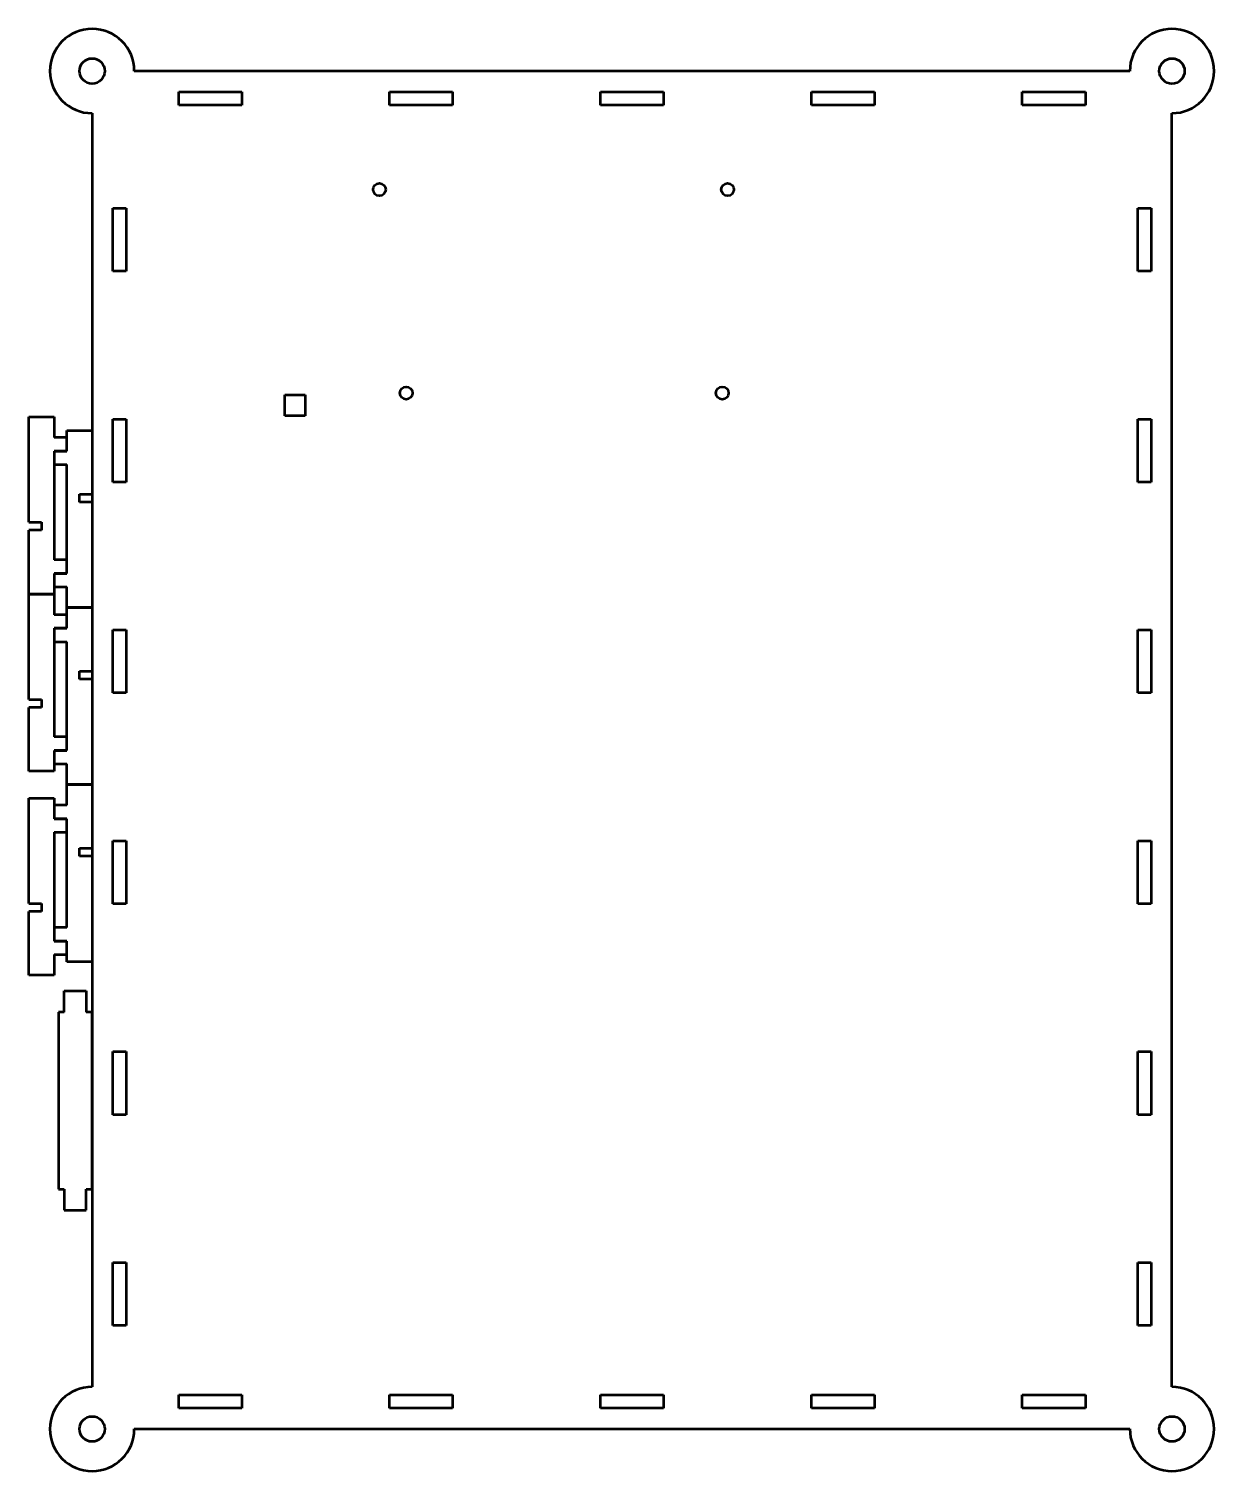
# Model space of a CAD drawing. Header units: millimetres. Extents: x 442 to 1000, y 321 to 663.
# Drawn here: x 718.8 to 999.8, y 321.4 to 663.4 of the extents above; entities that cross this region are included whole.
import ezdxf

# ---------------------------------------------------------------- set-up
doc = ezdxf.new("R2010")
doc.units = ezdxf.units.MM
doc.layers.add('Visible (ANSI)', color=7, linetype='Continuous', lineweight=50)

msp = doc.modelspace()

# ---------------------------------------------------------------- linework, layer by layer
at = {"layer": 'Visible (ANSI)', "color": 1}
for p, q in [((979.8, 653.42), (743.8, 653.42)), ((754.32, 645.32), (754.32, 648.52)), ((754.32, 648.52), (769.27, 648.52)), ((769.27, 648.52), (769.27, 645.32)), ((804.32, 645.32), (804.32, 648.52)), ((804.32, 648.52), (819.27, 648.52)), ((819.27, 648.52), (819.27, 645.32)), ((854.32, 648.52), (869.27, 648.52)), ((854.32, 645.32), (854.32, 648.52)), ((869.27, 648.52), (869.27, 645.32)), ((904.32, 645.32), (904.32, 648.52)), ((904.32, 648.52), (919.27, 648.52)), ((919.27, 648.52), (919.27, 645.32)), ((954.32, 645.32), (954.32, 648.52)), ((954.32, 648.52), (969.27, 648.52)), ((969.27, 648.52), (969.27, 645.32)), ((733.8, 643.42), (733.8, 341.42)), ((769.27, 645.32), (754.32, 645.32)), ((819.27, 645.32), (804.32, 645.32)), ((869.27, 645.32), (854.32, 645.32)), ((919.27, 645.32), (904.32, 645.32)), ((969.27, 645.32), (954.32, 645.32)), ((989.8, 341.42), (989.8, 643.42)), ((738.7, 620.9), (741.9, 620.9)), ((738.7, 605.95), (738.7, 620.9)), ((741.9, 620.9), (741.9, 605.95)), ((981.7, 605.95), (981.7, 620.9)), ((981.7, 620.9), (984.9, 620.9)), ((984.9, 620.9), (984.9, 605.95)), ((741.9, 605.95), (738.7, 605.95)), ((984.9, 605.95), (981.7, 605.95)), ((779.47, 576.62), (784.32, 576.62)), ((779.47, 571.67), (779.47, 576.62)), ((784.32, 576.62), (784.32, 571.67)), ((718.8, 546.41), (718.8, 571.41)), ((718.8, 571.41), (724.8, 571.41)), ((724.8, 571.41), (724.8, 566.51)), ((784.32, 571.67), (779.47, 571.67)), ((727.8, 563.31), (727.8, 568.21)), ((727.8, 568.21), (733.8, 568.21)), ((733.8, 568.21), (733.8, 553.11)), ((738.7, 570.9), (741.9, 570.9)), ((738.7, 555.95), (738.7, 570.9)), ((741.9, 570.9), (741.9, 555.95)), ((981.7, 555.95), (981.7, 570.9)), ((981.7, 570.9), (984.9, 570.9)), ((984.9, 570.9), (984.9, 555.95)), ((727.8, 566.51), (724.8, 566.51)), ((727.8, 563.31), (727.8, 566.51)), ((724.8, 563.31), (724.8, 560.11)), ((727.8, 563.31), (724.8, 563.31)), ((724.8, 563.31), (727.8, 563.31)), ((724.8, 563.31), (724.8, 537.51)), ((724.8, 560.11), (727.8, 560.11)), ((727.8, 534.31), (727.8, 560.11)), ((741.9, 555.95), (738.7, 555.95)), ((984.9, 555.95), (981.7, 555.95)), ((730.8, 553.11), (733.8, 553.11)), ((730.8, 551.21), (730.8, 553.11)), ((733.8, 551.21), (730.8, 551.21)), ((733.8, 551.21), (733.8, 526.21)), ((718.8, 546.41), (721.8, 546.41)), ((718.8, 529.41), (718.8, 544.51)), ((721.8, 544.51), (718.8, 544.51)), ((721.8, 546.41), (721.8, 544.51)), ((727.8, 537.51), (724.8, 537.51)), ((727.8, 534.31), (727.8, 537.51)), ((724.8, 534.31), (724.8, 531.11)), ((727.8, 534.31), (724.8, 534.31)), ((724.8, 534.31), (727.8, 534.31)), ((724.8, 534.31), (724.8, 529.41)), ((724.8, 531.11), (727.8, 531.11)), ((727.8, 526.21), (727.8, 531.11)), ((718.8, 504.41), (718.8, 529.41)), ((718.8, 529.41), (724.8, 529.41)), ((724.8, 529.41), (718.8, 529.41)), ((724.8, 529.41), (724.8, 524.51)), ((727.8, 524.51), (724.8, 524.51)), ((727.8, 521.31), (727.8, 526.21)), ((727.8, 526.21), (733.8, 526.21)), ((733.8, 526.21), (727.8, 526.21)), ((727.8, 521.31), (727.8, 524.51)), ((733.8, 526.21), (733.8, 511.11)), ((724.8, 521.31), (724.8, 518.11)), ((727.8, 521.31), (724.8, 521.31)), ((724.8, 521.31), (727.8, 521.31)), ((724.8, 521.31), (724.8, 495.51)), ((738.7, 520.9), (741.9, 520.9)), ((738.7, 505.95), (738.7, 520.9)), ((741.9, 520.9), (741.9, 505.95)), ((981.7, 505.95), (981.7, 520.9)), ((981.7, 520.9), (984.9, 520.9)), ((984.9, 520.9), (984.9, 505.95)), ((724.8, 518.11), (727.8, 518.11)), ((727.8, 492.31), (727.8, 518.11)), ((730.8, 511.11), (733.8, 511.11)), ((730.8, 509.21), (730.8, 511.11)), ((733.8, 509.21), (730.8, 509.21)), ((733.8, 509.21), (733.8, 484.21)), ((718.8, 504.41), (721.8, 504.41)), ((721.8, 504.41), (721.8, 502.51)), ((741.9, 505.95), (738.7, 505.95)), ((984.9, 505.95), (981.7, 505.95)), ((718.8, 487.41), (718.8, 502.51)), ((721.8, 502.51), (718.8, 502.51)), ((727.8, 495.51), (724.8, 495.51)), ((727.8, 492.31), (727.8, 495.51)), ((724.8, 492.31), (724.8, 489.11)), ((727.8, 492.31), (724.8, 492.31)), ((724.8, 492.31), (727.8, 492.31)), ((724.8, 492.31), (724.8, 487.41)), ((724.8, 489.11), (727.8, 489.11)), ((727.8, 484.21), (727.8, 489.11)), ((724.8, 487.41), (718.8, 487.41)), ((727.8, 479.31), (727.8, 484.21)), ((727.8, 484.21), (733.8, 484.21)), ((733.8, 484.21), (727.8, 484.21)), ((733.8, 484.21), (733.8, 469.11)), ((718.8, 456.01), (718.8, 481.01)), ((718.8, 481.01), (724.8, 481.01)), ((724.8, 481.01), (724.8, 476.11)), ((724.8, 479.31), (724.8, 476.11)), ((727.8, 479.31), (724.8, 479.31)), ((724.8, 476.11), (727.8, 476.11)), ((727.8, 476.11), (724.8, 476.11)), ((727.8, 450.31), (727.8, 476.11)), ((727.8, 472.91), (727.8, 476.11)), ((724.8, 472.91), (727.8, 472.91)), ((724.8, 472.91), (724.8, 447.11)), ((730.8, 469.11), (733.8, 469.11)), ((730.8, 467.21), (730.8, 469.11)), ((738.7, 470.9), (741.9, 470.9)), ((738.7, 455.95), (738.7, 470.9)), ((741.9, 470.9), (741.9, 455.95)), ((981.7, 455.95), (981.7, 470.9)), ((981.7, 470.9), (984.9, 470.9)), ((984.9, 470.9), (984.9, 455.95)), ((733.8, 467.21), (730.8, 467.21)), ((733.8, 467.21), (733.8, 442.21)), ((718.8, 456.01), (721.8, 456.01)), ((721.8, 456.01), (721.8, 454.11)), ((741.9, 455.95), (738.7, 455.95)), ((984.9, 455.95), (981.7, 455.95)), ((718.8, 439.01), (718.8, 454.11)), ((721.8, 454.11), (718.8, 454.11)), ((724.8, 450.31), (724.8, 447.11)), ((727.8, 450.31), (724.8, 450.31)), ((724.8, 447.11), (727.8, 447.11)), ((727.8, 447.11), (724.8, 447.11)), ((727.8, 442.21), (727.8, 447.11)), ((727.8, 443.91), (727.8, 447.11)), ((724.8, 443.91), (727.8, 443.91)), ((724.8, 443.91), (724.8, 439.01)), ((733.8, 442.21), (727.8, 442.21)), ((724.8, 439.01), (718.8, 439.01)), ((727.2, 430.28), (727.2, 435.28)), ((727.2, 435.28), (732.4, 435.28)), ((732.4, 435.28), (732.4, 430.28)), ((727.2, 430.28), (725.8, 430.28)), ((725.8, 430.28), (725.8, 388.28)), ((733.8, 430.28), (732.4, 430.28)), ((733.8, 388.28), (733.8, 430.28)), ((738.7, 420.9), (741.9, 420.9)), ((738.7, 405.95), (738.7, 420.9)), ((741.9, 420.9), (741.9, 405.95)), ((981.7, 405.95), (981.7, 420.9)), ((981.7, 420.9), (984.9, 420.9)), ((984.9, 420.9), (984.9, 405.95)), ((741.9, 405.95), (738.7, 405.95)), ((984.9, 405.95), (981.7, 405.95)), ((725.8, 388.28), (727.2, 388.28)), ((727.2, 388.28), (727.2, 383.28)), ((732.4, 388.28), (733.8, 388.28)), ((732.4, 383.28), (732.4, 388.28)), ((727.2, 383.28), (732.4, 383.28)), ((738.7, 370.9), (741.9, 370.9)), ((738.7, 355.95), (738.7, 370.9)), ((741.9, 370.9), (741.9, 355.95)), ((981.7, 370.9), (984.9, 370.9)), ((981.7, 355.95), (981.7, 370.9)), ((984.9, 370.9), (984.9, 355.95)), ((741.9, 355.95), (738.7, 355.95)), ((984.9, 355.95), (981.7, 355.95)), ((754.32, 339.52), (769.27, 339.52)), ((754.32, 336.32), (754.32, 339.52)), ((769.27, 339.52), (769.27, 336.32)), ((804.32, 339.52), (819.27, 339.52)), ((804.32, 336.32), (804.32, 339.52)), ((819.27, 339.52), (819.27, 336.32)), ((854.32, 339.52), (869.27, 339.52)), ((854.32, 336.32), (854.32, 339.52)), ((869.27, 339.52), (869.27, 336.32)), ((904.32, 339.52), (919.27, 339.52)), ((904.32, 336.32), (904.32, 339.52)), ((919.27, 339.52), (919.27, 336.32)), ((954.32, 339.52), (969.27, 339.52)), ((954.32, 336.32), (954.32, 339.52)), ((969.27, 339.52), (969.27, 336.32)), ((769.27, 336.32), (754.32, 336.32)), ((819.27, 336.32), (804.32, 336.32)), ((869.27, 336.32), (854.32, 336.32)), ((919.27, 336.32), (904.32, 336.32)), ((969.27, 336.32), (954.32, 336.32)), ((743.8, 331.42), (979.8, 331.42))]:
    msp.add_line(p, q, dxfattribs=at)
for centre, radius in [((733.8, 653.42), 3), ((989.8, 653.42), 3), ((801.9, 625.32), 1.5), ((884.45, 625.32), 1.5), ((808.25, 577.06), 1.5), ((883.18, 577.06), 1.5), ((733.8, 331.42), 3), ((989.8, 331.42), 3)]:
    msp.add_circle(centre, radius, dxfattribs=at)
for centre, start, end in [((733.8, 653.42), 0, 270), ((989.8, 653.42), 270, 180), ((733.8, 331.42), 90, 0), ((989.8, 331.42), 180, 90)]:
    msp.add_arc(centre, 10, start, end, dxfattribs=at)

doc.saveas('drawing.dxf')
